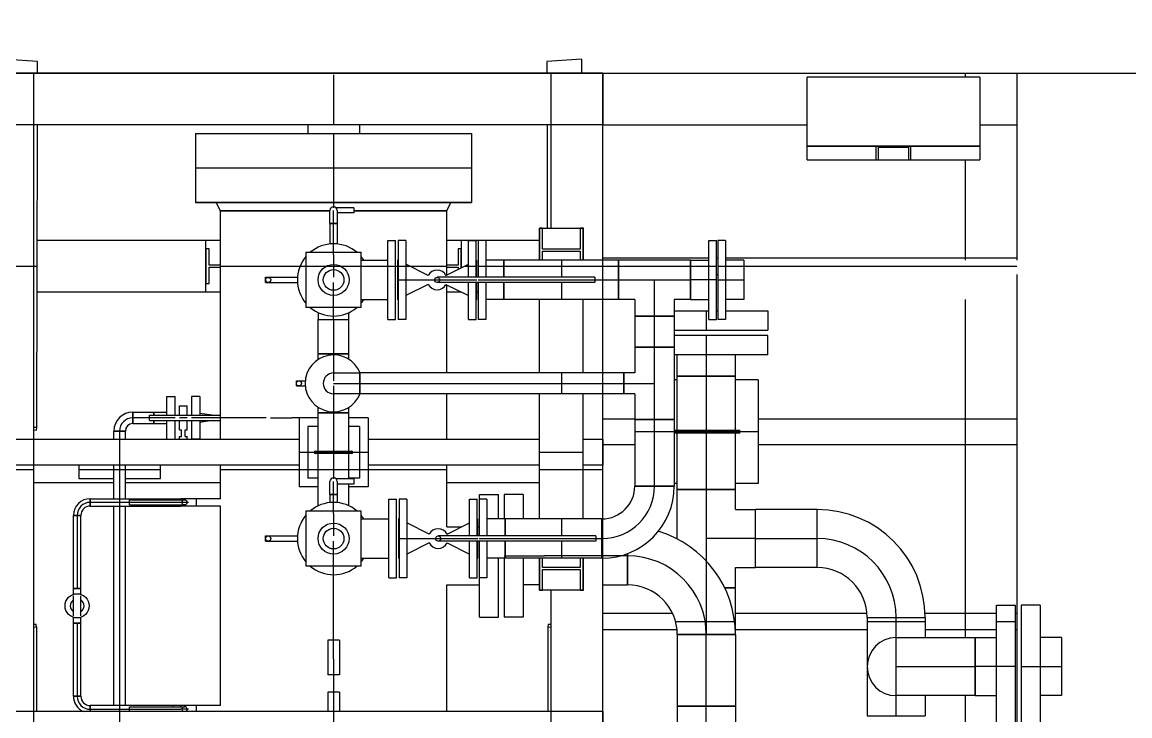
# Model space of a CAD drawing. Header units: inches. Extents: x 517790 to 538444, y 301815 to 302461.
# Drawn here: x 517872.961 to 517876.277, y 302346.006 to 302348.085 of the extents above; entities that cross this region are included whole.
import ezdxf

# ---------------------------------------------------------------- set-up
doc = ezdxf.new("R2010")
doc.units = ezdxf.units.IN
doc.header["$MEASUREMENT"] = 0
doc.linetypes.add('BLAST PROOF PARTITION-EMBED 1_DWG$0$DIVIDE2', pattern=[0.625, 0.25, -0.125, 0, -0.125, 0, -0.125])
doc.layers.add('Layout', color=6, linetype='Continuous', lineweight=15)
doc.layers.add('硅胶总平面底图 工艺装置区', color=253, linetype='Continuous')
doc.layers.add('硅胶总平面底图0804', color=253, linetype='Continuous')

msp = doc.modelspace()

# ---------------------------------------------------------------- linework, layer by layer
at = {"layer": 'Layout', "color": 9, "lineweight": -3}
msp.add_arc((517876.9169, 302345.3007), 11.9999, 86.22389, 180, dxfattribs=at)
at = {"layer": '硅胶总平面底图 工艺装置区', "color": 253, "linetype": 'Continuous', "lineweight": -3}
for p, q in [((517873.0067, 302347.9663), (517872.9023, 302347.9734)), ((517873.0067, 302347.9323), (517873.0067, 302347.9663)), ((517874.6363, 302347.9734), (517874.5319, 302347.9663)), ((517874.5319, 302347.9663), (517874.532, 302347.9323)), ((517874.6364, 302347.9323), (517874.6363, 302347.9734)), ((517874.6368, 302347.9672), (517874.6363, 302347.9734)), ((517874.6369, 302347.9323), (517874.6368, 302347.9672)), ((517874.6993, 302347.9323), (517872.8393, 302347.9323)), ((517872.8393, 302347.9323), (517872.9943, 302347.9323)), ((517872.9943, 302347.9323), (517872.9943, 302339.6658)), ((517873.8933, 302347.9272), (517873.8933, 302347.7773)), ((517874.5443, 302347.4673), (517874.5443, 302347.9323)), ((517874.5443, 302347.9323), (517874.6993, 302347.9323)), ((517874.6993, 302347.9323), (517875.9393, 302347.9323)), ((517874.6993, 302347.3714), (517874.6993, 302347.9323)), ((517874.6993, 302347.9323), (517874.6993, 302347.7773)), ((517875.3113, 302347.7134), (517875.3113, 302347.92)), ((517875.3113, 302347.7134), (517875.3113, 302347.92)), ((517875.8279, 302347.92), (517875.3113, 302347.92)), ((517875.8279, 302347.92), (517875.3113, 302347.92)), ((517875.7843, 302347.9323), (517875.7843, 302347.92)), ((517875.7843, 302347.9323), (517875.9393, 302347.9323)), ((517875.8279, 302347.92), (517875.8279, 302347.7134)), ((517875.8279, 302347.92), (517875.8279, 302347.7134)), ((517875.9393, 302347.9323), (517875.9393, 302347.3714)), ((517875.9393, 302347.9323), (517875.9393, 302347.7773)), ((517874.6993, 302347.7773), (517872.8393, 302347.7773)), ((517873.0046, 302346.8697), (517873.0064, 302347.7773)), ((517873.48, 302347.7515), (517874.3066, 302347.7515)), ((517873.48, 302347.7515), (517874.3066, 302347.7515)), ((517873.48, 302347.7515), (517873.48, 302347.6482)), ((517873.8158, 302347.7773), (517873.8158, 302347.7515)), ((517873.8933, 302347.7515), (517873.8933, 302347.5284)), ((517873.9708, 302347.7773), (517873.9708, 302347.7515)), ((517874.3066, 302347.7515), (517874.3066, 302347.6482)), ((517874.5323, 302347.7773), (517874.5329, 302347.4673)), ((517874.6993, 302347.7773), (517875.3113, 302347.7773)), ((517875.8279, 302347.7773), (517875.9393, 302347.7773)), ((517875.3113, 302347.6719), (517875.3113, 302347.7134)), ((517875.3113, 302347.7134), (517875.8279, 302347.7134)), ((517875.8279, 302347.7134), (517875.3113, 302347.7134)), ((517875.5171, 302347.7134), (517875.5171, 302347.6719)), ((517875.5249, 302347.7101), (517875.6143, 302347.7101)), ((517875.5249, 302347.6719), (517875.5249, 302347.7101)), ((517875.6143, 302347.7101), (517875.6143, 302347.6719)), ((517875.6221, 302347.6719), (517875.6221, 302347.7134)), ((517875.8279, 302347.7134), (517875.8279, 302347.6719)), ((517875.3113, 302347.6719), (517875.8279, 302347.6719)), ((517875.5171, 302347.6719), (517875.5249, 302347.6719)), ((517875.6143, 302347.6719), (517875.6221, 302347.6719)), ((517875.7843, 302347.6719), (517875.7843, 302347.3714)), ((517873.48, 302347.6482), (517874.3066, 302347.6482)), ((517873.48, 302347.6482), (517874.3066, 302347.6482)), ((517873.48, 302347.6482), (517873.48, 302347.5448)), ((517874.3066, 302347.6482), (517874.3066, 302347.5448)), ((517874.3066, 302347.5448), (517873.48, 302347.5448)), ((517873.48, 302347.5448), (517874.3066, 302347.5448)), ((517873.5544, 302347.519), (517873.542, 302347.5448)), ((517873.5544, 302347.519), (517873.8823, 302347.519)), ((517873.8823, 302347.519), (517873.5544, 302347.519)), ((517873.5544, 302346.8344), (517873.5544, 302347.519)), ((517873.8823, 302347.4812), (517873.8823, 302347.5206)), ((517873.8933, 302347.4812), (517873.8933, 302347.5206)), ((517873.9543, 302347.5284), (517873.9012, 302347.5284)), ((517873.9043, 302347.5206), (517873.9043, 302347.4812)), ((517873.9543, 302347.5284), (517873.9543, 302347.5129)), ((517873.9543, 302347.519), (517874.2322, 302347.519)), ((517874.2322, 302347.519), (517873.9543, 302347.519)), ((517874.2322, 302347.519), (517874.2446, 302347.5448)), ((517874.2322, 302347.3268), (517874.2322, 302347.519)), ((517873.9543, 302347.5129), (517873.9043, 302347.5129)), ((517873.8823, 302347.4812), (517873.9043, 302347.4812)), ((517873.8933, 302347.4812), (517873.8823, 302347.4812)), ((517873.8823, 302347.4812), (517873.8823, 302347.42)), ((517873.8933, 302347.4813), (517873.8933, 302347.4812)), ((517873.8933, 302347.4812), (517873.8933, 302347.4812)), ((517873.8933, 302347.4206), (517873.8933, 302347.4812)), ((517873.9043, 302347.4812), (517873.8933, 302347.4812)), ((517873.9043, 302347.4812), (517873.9043, 302347.42)), ((517874.5096, 302347.4673), (517874.5096, 302347.3714)), ((517874.519, 302347.4673), (517874.5096, 302347.4673)), ((517874.5097, 302347.3714), (517874.5097, 302347.4673)), ((517874.5097, 302347.4673), (517874.6409, 302347.4673)), ((517874.519, 302347.4049), (517874.519, 302347.4673)), ((517874.6411, 302347.4673), (517874.6316, 302347.4673)), ((517874.6316, 302347.4673), (517874.6316, 302347.4049)), ((517874.6409, 302347.3714), (517874.6409, 302347.4673)), ((517874.6411, 302347.3714), (517874.6411, 302347.4673)), ((517873.0057, 302347.4312), (517873.511, 302347.4312)), ((517873.511, 302347.4312), (517873.5544, 302347.4312)), ((517873.511, 302347.2762), (517873.511, 302347.4312)), ((517873.8933, 302347.3877), (517873.8933, 302347.4206)), ((517874.0557, 302347.3123), (517874.0557, 302347.4304)), ((517874.0557, 302347.4304), (517874.0788, 302347.4304)), ((517874.0788, 302347.3123), (517874.0788, 302347.4304)), ((517874.0865, 302347.4304), (517874.0865, 302347.3123)), ((517874.1095, 302347.4304), (517874.0865, 302347.4304)), ((517874.1095, 302347.4304), (517874.1095, 302347.3123)), ((517874.2322, 302347.4312), (517874.2756, 302347.4312)), ((517874.2756, 302347.4312), (517874.5096, 302347.4312)), ((517874.2756, 302347.4312), (517874.2756, 302347.3484)), ((517874.2971, 302347.3201), (517874.2971, 302347.4304)), ((517874.2971, 302347.4304), (517874.3201, 302347.4304)), ((517874.3201, 302347.3201), (517874.3201, 302347.4304)), ((517874.3263, 302347.4304), (517874.3263, 302347.3201)), ((517874.3493, 302347.4304), (517874.3263, 302347.4304)), ((517874.3493, 302347.4304), (517874.3493, 302347.3201)), ((517875.0166, 302347.3123), (517875.0166, 302347.4304)), ((517875.0166, 302347.4304), (517875.0396, 302347.4304)), ((517875.0396, 302347.3123), (517875.0396, 302347.4304)), ((517875.0442, 302347.4304), (517875.0442, 302347.3123)), ((517875.0672, 302347.4304), (517875.0442, 302347.4304)), ((517875.0672, 302347.4304), (517875.0672, 302347.3123)), ((517873.5203, 302347.4053), (517873.511, 302347.4053)), ((517873.511, 302347.4053), (517873.511, 302347.302)), ((517873.5203, 302347.3568), (517873.5203, 302347.4053)), ((517873.8106, 302347.395), (517873.8106, 302347.2297)), ((517873.8106, 302347.395), (517873.976, 302347.395)), ((517873.8933, 302347.3877), (517873.8933, 302347.3876)), ((517873.8933, 302347.3876), (517873.8933, 302347.3201)), ((517873.8933, 302347.3876), (517873.8933, 302347.3876)), ((517873.976, 302347.2297), (517873.976, 302347.395)), ((517874.2663, 302347.4053), (517874.2663, 302347.3568)), ((517874.2756, 302347.4053), (517874.2663, 302347.4053)), ((517874.2756, 302347.3484), (517874.2756, 302347.4053)), ((517874.6316, 302347.4049), (517874.519, 302347.4049)), ((517874.519, 302347.3714), (517874.519, 302347.3986)), ((517874.519, 302347.3986), (517874.6316, 302347.3986)), ((517874.6316, 302347.3986), (517874.6316, 302347.3714)), ((517872.8393, 302347.3537), (517873.0055, 302347.3537)), ((517873.5544, 302347.3568), (517873.5203, 302347.3568)), ((517873.5544, 302347.3537), (517874.2322, 302347.3537)), ((517873.976, 302347.3714), (517874.0557, 302347.3714)), ((517874.0849, 302347.3714), (517874.0849, 302347.2533)), ((517874.0865, 302347.3706), (517874.0849, 302347.3714)), ((517874.1768, 302347.3255), (517874.1095, 302347.3591)), ((517874.2298, 302347.3255), (517874.2971, 302347.3591)), ((517874.2663, 302347.3568), (517874.2322, 302347.3568)), ((517874.2862, 302347.3537), (517874.3217, 302347.3537)), ((517874.3201, 302347.3706), (517874.3217, 302347.3714)), ((517874.3217, 302347.3201), (517874.3217, 302347.3714)), ((517874.3263, 302347.3537), (517874.6993, 302347.3537)), ((517874.4034, 302347.3714), (517874.3493, 302347.3714)), ((517874.4034, 302347.3714), (517874.4034, 302347.3201)), ((517874.4034, 302347.3201), (517874.4034, 302347.3714)), ((517874.7462, 302347.3714), (517874.4034, 302347.3714)), ((517874.5753, 302347.3714), (517874.5753, 302347.3201)), ((517874.6993, 302347.3785), (517875.0166, 302347.3785)), ((517874.6993, 302347.2533), (517874.6993, 302347.3714)), ((517874.6993, 302347.3537), (517874.7462, 302347.3537)), ((517874.7462, 302347.3714), (517874.7462, 302347.2533)), ((517874.9624, 302347.3714), (517874.7462, 302347.3714)), ((517874.7462, 302347.3123), (517874.7462, 302347.3714)), ((517874.7462, 302347.3537), (517875.0396, 302347.3537)), ((517874.9624, 302347.3714), (517874.9624, 302347.2533)), ((517874.9624, 302347.3123), (517874.9624, 302347.3714)), ((517874.9624, 302347.3714), (517875.0166, 302347.3714)), ((517875.0396, 302347.3785), (517875.0442, 302347.3785)), ((517875.0442, 302347.3537), (517875.9393, 302347.3537)), ((517875.0672, 302347.3785), (517875.9393, 302347.3785)), ((517875.1214, 302347.3714), (517875.0672, 302347.3714)), ((517875.1214, 302347.3714), (517875.1214, 302347.3123)), ((517875.1214, 302347.3714), (517875.1214, 302347.3123)), ((517875.9393, 302347.3785), (517875.9393, 302347.3714)), ((517873.5203, 302347.3506), (517873.5544, 302347.3506)), ((517873.5203, 302347.302), (517873.5203, 302347.3506)), ((517873.6897, 302347.3123), (517873.6897, 302347.3201)), ((517873.6897, 302347.3201), (517873.7853, 302347.3201)), ((517874.6757, 302347.3201), (517874.2033, 302347.3201)), ((517874.2322, 302347.3506), (517874.2663, 302347.3506)), ((517874.2663, 302347.3506), (517874.2663, 302347.3438)), ((517874.6757, 302347.3201), (517874.6757, 302347.3123)), ((517874.7462, 302347.3289), (517874.7462, 302347.3289)), ((517875.0396, 302347.3289), (517875.0442, 302347.3289)), ((517875.9393, 302347.3289), (517875.9393, 302347.2533)), ((517873.511, 302347.302), (517873.5203, 302347.302)), ((517873.6897, 302347.3046), (517873.6897, 302347.3123)), ((517873.6897, 302347.3046), (517873.7853, 302347.3046)), ((517873.8933, 302347.2041), (517873.8933, 302347.3046)), ((517874.0557, 302347.1942), (517874.0557, 302347.3123)), ((517874.0788, 302347.1942), (517874.0788, 302347.3123)), ((517874.0849, 302347.3123), (517874.3217, 302347.3123)), ((517874.0865, 302347.3123), (517874.0865, 302347.1942)), ((517874.1095, 302347.3123), (517874.1095, 302347.1942)), ((517874.1768, 302347.2991), (517874.1095, 302347.2655)), ((517874.6757, 302347.3046), (517874.2033, 302347.3046)), ((517874.2298, 302347.2991), (517874.2971, 302347.2655)), ((517874.2322, 302347.0335), (517874.2322, 302347.2979)), ((517874.2971, 302347.1942), (517874.2971, 302347.3046)), ((517874.3201, 302347.1942), (517874.3201, 302347.3046)), ((517874.3217, 302347.2533), (517874.3217, 302347.3046)), ((517874.3263, 302347.3123), (517874.4034, 302347.3123)), ((517874.3263, 302347.3046), (517874.3263, 302347.1942)), ((517874.3493, 302347.3046), (517874.3493, 302347.1942)), ((517874.4034, 302347.3123), (517874.6757, 302347.3123)), ((517874.4034, 302347.3046), (517874.4034, 302347.2533)), ((517874.4034, 302347.2533), (517874.4034, 302347.3046)), ((517874.5753, 302347.3046), (517874.5753, 302347.2533)), ((517874.6757, 302347.3123), (517874.6757, 302347.3046)), ((517874.6757, 302347.3123), (517874.7462, 302347.3123)), ((517874.7462, 302347.3123), (517874.7462, 302347.3123)), ((517874.7462, 302347.3123), (517874.9624, 302347.3123)), ((517874.7462, 302347.2533), (517874.7462, 302347.3123)), ((517874.8543, 302347.2042), (517874.8543, 302347.3123)), ((517874.9624, 302347.3123), (517874.9624, 302347.3123)), ((517874.9624, 302347.3123), (517874.9624, 302347.3123)), ((517875.0396, 302347.3123), (517874.9624, 302347.3123)), ((517874.9624, 302347.2533), (517874.9624, 302347.3123)), ((517875.0166, 302347.1942), (517875.0166, 302347.3123)), ((517875.0396, 302347.1942), (517875.0396, 302347.3123)), ((517875.0442, 302347.3123), (517875.1214, 302347.3123)), ((517875.0442, 302347.3123), (517875.0442, 302347.1942)), ((517875.0672, 302347.3123), (517875.0672, 302347.1942)), ((517875.1214, 302347.3123), (517875.1214, 302347.2533)), ((517875.1214, 302347.3123), (517875.1214, 302347.2533)), ((517873.0054, 302347.2762), (517873.511, 302347.2762)), ((517873.511, 302347.2762), (517873.5544, 302347.2762)), ((517873.976, 302347.2533), (517874.0557, 302347.2533)), ((517874.0865, 302347.2541), (517874.0849, 302347.2533)), ((517874.2322, 302347.2762), (517874.2756, 302347.2762)), ((517874.2756, 302347.2762), (517874.2758, 302347.2762)), ((517874.2756, 302347.2762), (517874.2756, 302347.2762)), ((517874.3201, 302347.2541), (517874.3217, 302347.2533)), ((517874.3217, 302347.2762), (517874.3263, 302347.2762)), ((517874.4034, 302347.2533), (517874.3493, 302347.2533)), ((517874.7462, 302347.2533), (517874.4034, 302347.2533)), ((517874.5097, 302347.0335), (517874.5097, 302347.2533)), ((517874.6409, 302347.0335), (517874.6409, 302347.2533)), ((517874.6993, 302347.0335), (517874.6993, 302347.2533)), ((517874.7952, 302347.2533), (517874.7462, 302347.2533)), ((517874.7952, 302347.2533), (517874.7952, 302347.2042)), ((517874.9624, 302347.2533), (517874.9134, 302347.2533)), ((517874.9134, 302347.2533), (517874.9134, 302347.2042)), ((517874.9624, 302347.2533), (517875.0166, 302347.2533)), ((517875.1214, 302347.2533), (517875.0672, 302347.2533)), ((517875.7843, 302347.2533), (517875.7843, 302346.2406)), ((517875.9393, 302347.2533), (517875.9393, 302345.0626)), ((517873.976, 302347.2297), (517873.8106, 302347.2297)), ((517874.9134, 302347.2193), (517875.0093, 302347.2193)), ((517874.9134, 302347.2193), (517875.0093, 302347.2193)), ((517875.0093, 302347.2193), (517875.0093, 302347.2193)), ((517875.0093, 302347.2193), (517875.0093, 302347.1619)), ((517875.0093, 302347.2193), (517875.0166, 302347.2193)), ((517875.0093, 302347.2193), (517875.0166, 302347.2193)), ((517875.0396, 302347.2193), (517875.0442, 302347.2193)), ((517875.0396, 302347.2193), (517875.0442, 302347.2193)), ((517875.0672, 302347.2193), (517875.193, 302347.2193)), ((517875.0672, 302347.2193), (517875.193, 302347.2193)), ((517875.193, 302347.2193), (517875.193, 302347.1619)), ((517873.8474, 302347.2143), (517873.8474, 302347.1942)), ((517873.8474, 302347.1942), (517873.9392, 302347.1942)), ((517873.8474, 302347.091), (517873.8474, 302347.1942)), ((517873.8474, 302347.1942), (517873.8933, 302347.1942)), ((517873.8933, 302347.1942), (517873.8933, 302347.2041)), ((517873.8933, 302347.1942), (517873.8933, 302347.091)), ((517873.8933, 302347.1942), (517873.8933, 302347.1942)), ((517873.8933, 302347.1942), (517873.8933, 302347.1942)), ((517873.8933, 302347.1942), (517873.9392, 302347.1942)), ((517873.9392, 302347.1942), (517873.9392, 302347.2143)), ((517873.9392, 302347.091), (517873.9392, 302347.1942)), ((517874.0557, 302347.1942), (517874.0788, 302347.1942)), ((517874.1095, 302347.1942), (517874.0865, 302347.1942)), ((517874.2971, 302347.1942), (517874.3201, 302347.1942)), ((517874.3493, 302347.1942), (517874.3263, 302347.1942)), ((517874.7952, 302347.2042), (517874.8543, 302347.2042)), ((517874.9134, 302347.2042), (517874.7952, 302347.2042)), ((517874.7952, 302347.2042), (517874.7952, 302347.1105)), ((517874.8256, 302347.2042), (517874.8256, 302347.2042)), ((517874.8543, 302347.2042), (517874.8543, 302347.2042)), ((517874.8543, 302347.2042), (517874.9134, 302347.2042)), ((517874.8543, 302347.1105), (517874.8543, 302347.2042)), ((517874.9134, 302347.2042), (517874.9134, 302347.1105)), ((517875.0166, 302347.1942), (517875.0396, 302347.1942)), ((517875.0672, 302347.1942), (517875.0442, 302347.1942)), ((517874.9134, 302347.1619), (517875.0093, 302347.1619)), ((517875.0093, 302347.1619), (517875.193, 302347.1619)), ((517875.0093, 302347.1454), (517874.9134, 302347.1454)), ((517875.0093, 302347.1454), (517875.0093, 302347.0241)), ((517875.193, 302347.1454), (517875.0093, 302347.1454)), ((517875.193, 302347.088), (517875.193, 302347.1454)), ((517873.8474, 302347.091), (517873.8474, 302347.091)), ((517873.8933, 302347.091), (517873.8474, 302347.091)), ((517873.8474, 302347.0742), (517873.8474, 302347.091)), ((517873.8474, 302347.091), (517873.9392, 302347.091)), ((517873.8933, 302347.091), (517873.8933, 302347.0876)), ((517873.8933, 302347.091), (517873.8933, 302347.091)), ((517873.9392, 302347.091), (517873.8933, 302347.091)), ((517873.8933, 302347.0876), (517873.8933, 302347.0101)), ((517873.9392, 302347.091), (517873.9392, 302347.091)), ((517873.9392, 302347.0742), (517873.9392, 302347.091)), ((517874.7952, 302347.1105), (517874.9134, 302347.1105)), ((517874.7952, 302347.1105), (517874.7952, 302347.0335)), ((517874.9134, 302347.1105), (517874.7952, 302347.1105)), ((517874.8543, 302347.1105), (517874.8543, 302347.1105)), ((517874.8543, 302347.1105), (517874.8543, 302347.1104)), ((517874.8543, 302346.8942), (517874.8543, 302347.1105)), ((517874.9134, 302347.1105), (517874.9134, 302346.8942)), ((517875.0093, 302347.088), (517874.9134, 302347.088)), ((517874.9224, 302347.0241), (517874.9224, 302347.088)), ((517875.193, 302347.088), (517875.0093, 302347.088)), ((517875.0962, 302347.0241), (517875.0962, 302347.088)), ((517873.8933, 302347.0335), (517873.9721, 302347.0335)), ((517873.9721, 302347.0023), (517873.9721, 302347.0335)), ((517874.7624, 302347.0335), (517873.9721, 302347.0335)), ((517873.9721, 302347.0335), (517873.9721, 302346.9712)), ((517874.5753, 302347.0335), (517874.5753, 302346.9712)), ((517874.6993, 302346.9712), (517874.6993, 302347.0335)), ((517874.7624, 302347.0335), (517874.7624, 302346.9712)), ((517874.7952, 302347.0335), (517874.7624, 302347.0335)), ((517874.7624, 302347.0023), (517874.7624, 302347.0335)), ((517874.9224, 302347.0241), (517875.0962, 302347.0241)), ((517874.9224, 302346.8618), (517874.9224, 302347.0241)), ((517875.0093, 302347.0241), (517874.9224, 302347.0241)), ((517875.0093, 302347.0241), (517875.0093, 302346.8618)), ((517875.0962, 302347.0241), (517875.0093, 302347.0241)), ((517875.0962, 302346.8618), (517875.0962, 302347.0241)), ((517873.7817, 302347.0023), (517873.7817, 302347.0101)), ((517873.7817, 302347.0101), (517873.8084, 302347.0101)), ((517873.7817, 302346.9946), (517873.7817, 302347.0023)), ((517873.7817, 302346.9946), (517873.8084, 302346.9946)), ((517873.8933, 302347.0023), (517873.9721, 302347.0023)), ((517873.8933, 302346.9946), (517873.8933, 302346.917)), ((517873.972, 302347.0023), (517873.972, 302347.0023)), ((517873.9721, 302347.0023), (517873.972, 302347.0023)), ((517873.9721, 302347.0023), (517874.7624, 302347.0023)), ((517873.9721, 302346.9712), (517873.9721, 302347.0023)), ((517874.7624, 302347.0023), (517874.8543, 302347.0023)), ((517874.7624, 302347.0023), (517874.7624, 302347.0023)), ((517874.7624, 302346.9712), (517874.7624, 302347.0023)), ((517874.9224, 302347.0127), (517874.9134, 302347.0127)), ((517875.1643, 302347.0127), (517875.0962, 302347.0127)), ((517875.1643, 302347.0127), (517875.1643, 302346.7027)), ((517873.3942, 302346.9068), (517873.3942, 302346.963)), ((517873.3942, 302346.963), (517873.4188, 302346.963)), ((517873.4188, 302346.9068), (517873.4188, 302346.963)), ((517873.4682, 302346.963), (517873.4682, 302346.9068)), ((517873.4927, 302346.963), (517873.4682, 302346.963)), ((517873.4927, 302346.963), (517873.4927, 302346.9068)), ((517873.9721, 302346.9712), (517873.8933, 302346.9712)), ((517874.7624, 302346.9712), (517873.9721, 302346.9712)), ((517874.2322, 302346.8344), (517874.2322, 302346.9712)), ((517874.5097, 302346.5964), (517874.5097, 302346.9712)), ((517874.6409, 302346.5964), (517874.6409, 302346.9712)), ((517874.6993, 302346.5964), (517874.6993, 302346.9712)), ((517874.7952, 302346.9712), (517874.7624, 302346.9712)), ((517874.7952, 302346.9712), (517874.7952, 302346.8942)), ((517873.4319, 302346.9068), (517873.4319, 302346.9351)), ((517873.4319, 302346.9351), (517873.455, 302346.9351)), ((517873.455, 302346.9068), (517873.455, 302346.9351)), ((517873.8474, 302346.9136), (517873.8474, 302346.9305)), ((517873.9392, 302346.9136), (517873.9392, 302346.9305)), ((517873.292, 302346.8817), (517873.292, 302346.9163)), ((517873.292, 302346.9163), (517873.292, 302346.8817)), ((517873.292, 302346.9163), (517873.3548, 302346.9163)), ((517873.292, 302346.899), (517873.292, 302346.899)), ((517873.292, 302346.899), (517873.292, 302346.899)), ((517873.342, 302346.899), (517873.292, 302346.899)), ((517873.342, 302346.899), (517873.342, 302346.9068)), ((517873.342, 302346.9068), (517873.5544, 302346.9068)), ((517873.342, 302346.8913), (517873.342, 302346.899)), ((517873.3548, 302346.899), (517873.342, 302346.899)), ((517873.342, 302346.8913), (517873.5544, 302346.8913)), ((517873.3548, 302346.9068), (517873.3548, 302346.9163)), ((517873.3548, 302346.9163), (517873.3942, 302346.9163)), ((517873.3548, 302346.9163), (517873.3548, 302346.9068)), ((517873.4188, 302346.899), (517873.3548, 302346.899)), ((517873.3548, 302346.8817), (517873.3548, 302346.8913)), ((517873.3548, 302346.8913), (517873.3548, 302346.8817)), ((517873.3942, 302346.835), (517873.3942, 302346.8913)), ((517873.4188, 302346.835), (517873.4188, 302346.8913)), ((517873.455, 302346.899), (517873.4319, 302346.899)), ((517873.4319, 302346.8629), (517873.4319, 302346.8913)), ((517873.455, 302346.8629), (517873.455, 302346.8913)), ((517873.5544, 302346.899), (517873.4682, 302346.899)), ((517873.4682, 302346.8913), (517873.4682, 302346.835)), ((517873.5296, 302346.9068), (517873.4927, 302346.9125)), ((517873.4927, 302346.8913), (517873.4927, 302346.835)), ((517873.5296, 302346.8913), (517873.4927, 302346.8856)), ((517873.6912, 302346.899), (517873.5544, 302346.899)), ((517873.7044, 302346.899), (517873.7684, 302346.899)), ((517873.79, 302346.899), (517873.7684, 302346.899)), ((517873.79, 302346.899), (517873.79, 302346.6923)), ((517873.8474, 302346.899), (517873.79, 302346.899)), ((517873.8474, 302346.9136), (517873.9392, 302346.9136)), ((517873.8474, 302346.7988), (517873.8474, 302346.9136)), ((517873.8933, 302346.9136), (517873.8474, 302346.9136)), ((517873.8933, 302346.917), (517873.8933, 302346.9136)), ((517873.8933, 302346.9136), (517873.8933, 302346.7988)), ((517873.8933, 302346.9136), (517873.8933, 302346.9136)), ((517873.8933, 302346.9136), (517873.8933, 302346.9136)), ((517873.9392, 302346.9136), (517873.8933, 302346.9136)), ((517873.9392, 302346.7988), (517873.9392, 302346.9136)), ((517873.9966, 302346.899), (517873.9392, 302346.899)), ((517873.9966, 302346.899), (517873.9966, 302346.6923)), ((517874.6993, 302346.8964), (517874.7952, 302346.8964)), ((517874.8543, 302346.8942), (517874.7952, 302346.8942)), ((517874.7952, 302346.8942), (517874.7952, 302346.6948)), ((517874.7952, 302346.8942), (517874.9134, 302346.8942)), ((517874.8543, 302346.6948), (517874.8543, 302346.8942)), ((517874.9134, 302346.8942), (517874.8543, 302346.8942)), ((517874.8543, 302346.8942), (517874.8543, 302346.8942)), ((517874.9134, 302346.8942), (517874.9134, 302346.6948)), ((517875.1643, 302346.8964), (517875.9393, 302346.8964)), ((517875.9393, 302346.8964), (517875.9393, 302346.8189)), ((517873.0046, 302346.8697), (517872.9943, 302346.8706)), ((517872.9943, 302346.8628), (517873.0041, 302346.862)), ((517873.0041, 302346.862), (517873.0046, 302346.8697)), ((517873.2354, 302346.8596), (517873.2699, 302346.8596)), ((517873.2354, 302346.8344), (517873.2354, 302346.8596)), ((517873.2699, 302346.8596), (517873.2354, 302346.8596)), ((517873.2527, 302346.8596), (517873.2527, 302346.8597)), ((517873.2527, 302346.8596), (517873.2527, 302346.8344)), ((517873.2527, 302346.8596), (517873.2527, 302346.8596)), ((517873.2699, 302346.8344), (517873.2699, 302346.8596)), ((517873.292, 302346.8817), (517873.3548, 302346.8817)), ((517873.3548, 302346.8817), (517873.3942, 302346.8817)), ((517873.4319, 302346.8629), (517873.4377, 302346.8629)), ((517873.4377, 302346.8432), (517873.4377, 302346.8629)), ((517873.4493, 302346.8629), (517873.455, 302346.8629)), ((517873.4493, 302346.8432), (517873.4493, 302346.8629)), ((517873.8158, 302346.8732), (517873.8158, 302346.7182)), ((517873.8474, 302346.8732), (517873.8158, 302346.8732)), ((517873.9708, 302346.8732), (517873.9392, 302346.8732)), ((517873.9708, 302346.8732), (517873.9708, 302346.7182)), ((517874.7952, 302346.8577), (517875.1643, 302346.8577)), ((517874.9134, 302346.8618), (517875.1064, 302346.8618)), ((517875.0093, 302346.8618), (517875.0093, 302346.8535)), ((517873.79, 302346.8344), (517872.8393, 302346.8344)), ((517873.2527, 302346.8344), (517873.2527, 302346.7569)), ((517873.3942, 302346.835), (517873.4188, 302346.835)), ((517873.4319, 302346.8344), (517873.4319, 302346.8432)), ((517873.4319, 302346.8432), (517873.4377, 302346.8432)), ((517873.4493, 302346.8432), (517873.455, 302346.8432)), ((517873.455, 302346.8344), (517873.455, 302346.8432)), ((517873.4927, 302346.835), (517873.4682, 302346.835)), ((517874.5097, 302346.8344), (517873.9966, 302346.8344)), ((517874.6993, 302346.8344), (517874.6409, 302346.8344)), ((517874.6993, 302346.8344), (517874.6993, 302346.7569)), ((517875.1064, 302346.8535), (517874.9134, 302346.8535)), ((517874.9224, 302346.6848), (517874.9224, 302346.8535)), ((517875.0093, 302346.8535), (517875.0093, 302346.6848)), ((517875.0962, 302346.6848), (517875.0962, 302346.8535)), ((517873.9966, 302346.7957), (517873.79, 302346.7957)), ((517873.8385, 302346.7988), (517873.9481, 302346.7988)), ((517873.9481, 302346.7926), (517873.8385, 302346.7926)), ((517873.8474, 302346.6354), (517873.8474, 302346.7926)), ((517873.8933, 302346.7988), (517873.8933, 302346.7926)), ((517873.8933, 302346.7926), (517873.8933, 302346.7194)), ((517873.9392, 302346.7161), (517873.9392, 302346.7926)), ((517874.6409, 302346.7957), (517874.5097, 302346.7957)), ((517874.6993, 302346.8189), (517874.7952, 302346.8189)), ((517875.1643, 302346.8189), (517875.9393, 302346.8189)), ((517873.79, 302346.7569), (517872.8393, 302346.7569)), ((517873.1304, 302346.7569), (517873.1304, 302346.7178)), ((517873.2354, 302346.6569), (517873.2354, 302346.7569)), ((517873.2527, 302346.7569), (517873.2527, 302346.6569)), ((517873.2699, 302346.6569), (517873.2699, 302346.7569)), ((517873.3749, 302346.7178), (517873.3749, 302346.7569)), ((517873.5544, 302346.6569), (517873.5544, 302346.7569)), ((517874.5097, 302346.7569), (517873.9966, 302346.7569)), ((517874.2322, 302346.5726), (517874.2322, 302346.7569)), ((517874.6993, 302346.7569), (517874.6409, 302346.7569)), ((517872.8393, 302346.744), (517872.9943, 302346.744)), ((517873.1304, 302346.744), (517873.2354, 302346.744)), ((517873.2354, 302346.744), (517873.2699, 302346.744)), ((517873.2699, 302346.744), (517873.3749, 302346.744)), ((517873.5544, 302346.744), (517874.2322, 302346.744)), ((517874.5097, 302346.744), (517874.6993, 302346.744)), ((517872.9943, 302346.7053), (517873.2354, 302346.7053)), ((517873.1304, 302346.7178), (517873.2354, 302346.7178)), ((517873.2699, 302346.7178), (517873.3749, 302346.7178)), ((517873.2699, 302346.7053), (517873.5544, 302346.7053)), ((517873.8474, 302346.6923), (517873.79, 302346.6923)), ((517873.8474, 302346.7182), (517873.8158, 302346.7182)), ((517873.8823, 302346.669), (517873.8823, 302346.7084)), ((517873.8933, 302346.7194), (517873.8933, 302346.7161)), ((517873.8933, 302346.669), (517873.8933, 302346.7084)), ((517873.9543, 302346.7161), (517873.9012, 302346.7161)), ((517873.9043, 302346.7084), (517873.9043, 302346.669)), ((517873.9543, 302346.7006), (517873.9043, 302346.7006)), ((517873.9708, 302346.7182), (517873.9392, 302346.7182)), ((517873.9392, 302346.6354), (517873.9392, 302346.7006)), ((517873.9966, 302346.6923), (517873.9392, 302346.6923)), ((517873.9543, 302346.7161), (517873.9543, 302346.7006)), ((517874.2322, 302346.7053), (517874.5097, 302346.7053)), ((517874.8543, 302346.6948), (517874.7952, 302346.6948)), ((517874.7952, 302346.6948), (517874.9134, 302346.6948)), ((517874.9134, 302346.6948), (517874.8543, 302346.6948)), ((517874.8543, 302346.6948), (517874.8543, 302346.6948)), ((517874.8543, 302346.6948), (517874.8543, 302346.6948)), ((517874.9224, 302346.7027), (517874.9134, 302346.7027)), ((517875.1643, 302346.7027), (517875.0962, 302346.7027)), ((517873.1647, 302346.6569), (517873.1647, 302346.6458)), ((517873.1647, 302346.6569), (517873.4349, 302346.6569)), ((517873.1647, 302346.6348), (517873.1647, 302346.6569)), ((517873.2527, 302346.6569), (517873.2527, 302346.6348)), ((517873.4112, 302346.6569), (517873.4112, 302346.6536)), ((517873.4349, 302346.6569), (517873.4349, 302346.6536)), ((517873.4356, 302346.6569), (517873.4356, 302346.6536)), ((517873.5544, 302346.6569), (517873.4356, 302346.6569)), ((517873.4831, 302346.6348), (517873.4831, 302346.6569)), ((517873.9043, 302346.669), (517873.8823, 302346.669)), ((517873.8823, 302346.669), (517873.8823, 302346.645)), ((517873.8823, 302346.669), (517873.9043, 302346.669)), ((517873.8933, 302346.6456), (517873.8933, 302346.669)), ((517873.8933, 302346.669), (517873.8933, 302346.669)), ((517873.8933, 302346.669), (517873.8933, 302346.669)), ((517873.9043, 302346.669), (517873.9043, 302346.645)), ((517874.0588, 302346.5373), (517874.0588, 302346.6554)), ((517874.0588, 302346.6554), (517874.0819, 302346.6554)), ((517874.0819, 302346.5373), (517874.0819, 302346.6554)), ((517874.0896, 302346.6554), (517874.0896, 302346.5373)), ((517874.1126, 302346.6554), (517874.0896, 302346.6554)), ((517874.1126, 302346.6554), (517874.1126, 302346.5373)), ((517874.3002, 302346.5451), (517874.3002, 302346.6554)), ((517874.3002, 302346.6554), (517874.3232, 302346.6554)), ((517874.3232, 302346.5451), (517874.3232, 302346.6554)), ((517874.3294, 302346.6554), (517874.3294, 302346.5451)), ((517874.3524, 302346.6554), (517874.3294, 302346.6554)), ((517874.3298, 302346.6554), (517874.3298, 302346.6694)), ((517874.3298, 302346.6694), (517874.3872, 302346.6694)), ((517874.3524, 302346.6554), (517874.3524, 302346.5451)), ((517874.3872, 302346.5964), (517874.3872, 302346.6694)), ((517874.4038, 302346.6694), (517874.4038, 302346.5964)), ((517874.4612, 302346.6694), (517874.4038, 302346.6694)), ((517874.4612, 302346.6694), (517874.4612, 302346.5964)), ((517875.0962, 302346.6848), (517874.9224, 302346.6848)), ((517874.9224, 302346.5361), (517874.9224, 302346.6848)), ((517874.9224, 302346.6848), (517875.0962, 302346.6848)), ((517875.0093, 302346.6848), (517875.0093, 302346.47)), ((517875.0093, 302346.6848), (517875.0093, 302346.6848)), ((517875.0962, 302346.6243), (517875.0962, 302346.6848)), ((517873.2818, 302346.6458), (517873.1647, 302346.6458)), ((517873.1647, 302346.6458), (517873.1647, 302346.6348)), ((517873.1647, 302346.6458), (517873.1647, 302346.6458)), ((517873.1647, 302346.6458), (517873.1647, 302346.6458)), ((517873.1647, 302346.6348), (517873.4349, 302346.6348)), ((517873.2354, 302346.0369), (517873.2354, 302346.6348)), ((517873.2527, 302346.6348), (517873.2527, 302346.0369)), ((517873.2699, 302346.0369), (517873.2699, 302346.6348)), ((517873.2818, 302346.6458), (517873.2818, 302346.6536)), ((517873.2818, 302346.6536), (517873.4471, 302346.6536)), ((517873.4349, 302346.6458), (517873.2818, 302346.6458)), ((517873.2818, 302346.6381), (517873.2818, 302346.6458)), ((517873.2818, 302346.6381), (517873.4471, 302346.6381)), ((517873.4112, 302346.6381), (517873.4112, 302346.6348)), ((517873.4356, 302346.6458), (517873.4349, 302346.6458)), ((517873.4349, 302346.6381), (517873.4349, 302346.6348)), ((517873.4593, 302346.6458), (517873.4356, 302346.6458)), ((517873.4356, 302346.6381), (517873.4356, 302346.6348)), ((517873.5544, 302346.6348), (517873.4356, 302346.6348)), ((517873.5544, 302346.0369), (517873.5544, 302346.6348)), ((517873.8933, 302346.6127), (517873.8933, 302346.6456)), ((517875.0962, 302346.6243), (517875.1568, 302346.6243)), ((517875.1568, 302346.4504), (517875.1568, 302346.6243)), ((517875.1568, 302346.4504), (517875.1568, 302346.6243)), ((517875.3414, 302346.6243), (517875.1568, 302346.6243)), ((517875.3414, 302346.4504), (517875.3414, 302346.6243)), ((517875.3414, 302346.4504), (517875.3414, 302346.6243)), ((517873.1143, 302346.6065), (517873.1363, 302346.6065)), ((517873.1143, 302346.3875), (517873.1143, 302346.6065)), ((517873.1363, 302346.6065), (517873.1143, 302346.6065)), ((517873.1253, 302346.6065), (517873.1253, 302346.3875)), ((517873.1253, 302346.6065), (517873.1253, 302346.6065)), ((517873.1253, 302346.6065), (517873.1253, 302346.6065)), ((517873.1363, 302346.3875), (517873.1363, 302346.6065)), ((517873.8106, 302346.62), (517873.8106, 302346.4547)), ((517873.8106, 302346.62), (517873.976, 302346.62)), ((517873.8933, 302346.6127), (517873.8933, 302346.6126)), ((517873.8933, 302346.6127), (517873.8933, 302346.6127)), ((517873.8933, 302346.6126), (517873.8933, 302346.5451)), ((517873.976, 302346.4547), (517873.976, 302346.62)), ((517873.976, 302346.5964), (517874.0588, 302346.5964)), ((517874.088, 302346.5964), (517874.088, 302346.4783)), ((517874.0896, 302346.5956), (517874.088, 302346.5964)), ((517874.3232, 302346.5956), (517874.3248, 302346.5964)), ((517874.3248, 302346.5451), (517874.3248, 302346.5964)), ((517874.4065, 302346.5964), (517874.3524, 302346.5964)), ((517874.4065, 302346.5964), (517874.4065, 302346.5451)), ((517874.4065, 302346.5451), (517874.4065, 302346.5964)), ((517874.6968, 302346.5964), (517874.4065, 302346.5964)), ((517874.5753, 302346.5964), (517874.5753, 302346.5451)), ((517874.6968, 302346.5964), (517874.6968, 302346.4783)), ((517874.6968, 302346.5373), (517874.6968, 302346.5964)), ((517874.6993, 302346.4783), (517874.6993, 302346.5964)), ((517874.1799, 302346.5506), (517874.1126, 302346.5841)), ((517874.2322, 302346.5726), (517874.2771, 302346.5726)), ((517874.2329, 302346.5506), (517874.3002, 302346.5841)), ((517874.3248, 302346.5726), (517874.3294, 302346.5726)), ((517873.6897, 302346.5373), (517873.6897, 302346.5451)), ((517873.6897, 302346.5451), (517873.7853, 302346.5451)), ((517873.6897, 302346.5296), (517873.6897, 302346.5373)), ((517873.6897, 302346.5296), (517873.7853, 302346.5296)), ((517873.8933, 302346.215), (517873.8933, 302346.5296)), ((517874.0588, 302346.4192), (517874.0588, 302346.5373)), ((517874.0819, 302346.4192), (517874.0819, 302346.5373)), ((517874.088, 302346.5373), (517874.3248, 302346.5373)), ((517874.0896, 302346.5373), (517874.0896, 302346.4192)), ((517874.1126, 302346.5373), (517874.1126, 302346.4192)), ((517874.1799, 302346.5241), (517874.1126, 302346.4906)), ((517874.6788, 302346.5451), (517874.2064, 302346.5451)), ((517874.6788, 302346.5296), (517874.2064, 302346.5296)), ((517874.2329, 302346.5241), (517874.3002, 302346.4906)), ((517874.3002, 302346.4192), (517874.3002, 302346.5296)), ((517874.3232, 302346.4192), (517874.3232, 302346.5296)), ((517874.3248, 302346.4783), (517874.3248, 302346.5296)), ((517874.3294, 302346.5373), (517874.4065, 302346.5373)), ((517874.3294, 302346.5296), (517874.3294, 302346.4192)), ((517874.3524, 302346.5296), (517874.3524, 302346.4192)), ((517874.4065, 302346.5373), (517874.6788, 302346.5373)), ((517874.4065, 302346.5296), (517874.4065, 302346.4783)), ((517874.4065, 302346.4783), (517874.4065, 302346.5296)), ((517874.5753, 302346.5296), (517874.5753, 302346.4783)), ((517874.6788, 302346.5451), (517874.6788, 302346.5373)), ((517874.6788, 302346.5373), (517874.6788, 302346.5296)), ((517874.6788, 302346.5373), (517874.6968, 302346.5373)), ((517874.6968, 302346.5373), (517874.6968, 302346.5373)), ((517874.6968, 302346.5373), (517874.6968, 302346.5373)), ((517874.6968, 302346.4783), (517874.6968, 302346.5373)), ((517875.1568, 302346.5373), (517875.0093, 302346.5373)), ((517875.1568, 302346.5373), (517875.1568, 302346.5373)), ((517875.1568, 302346.5373), (517875.3414, 302346.5373)), ((517875.3414, 302346.5373), (517875.3414, 302346.5373)), ((517875.3414, 302346.5373), (517875.3414, 302346.5373)), ((517874.7731, 302346.4922), (517874.7731, 302346.3987)), ((517874.7731, 302346.3987), (517874.7731, 302346.4922)), ((517873.976, 302346.4783), (517874.0588, 302346.4783)), ((517874.0896, 302346.4791), (517874.088, 302346.4783)), ((517874.3232, 302346.4791), (517874.3248, 302346.4783)), ((517874.4065, 302346.4783), (517874.3524, 302346.4783)), ((517874.3872, 302346.302), (517874.3872, 302346.4783)), ((517874.4038, 302346.4857), (517874.525, 302346.4857)), ((517874.4038, 302346.4783), (517874.4038, 302346.302)), ((517874.6968, 302346.4783), (517874.4065, 302346.4783)), ((517874.4612, 302346.4783), (517874.4612, 302346.302)), ((517874.5096, 302346.4783), (517874.5096, 302346.3823)), ((517874.5097, 302346.3823), (517874.5097, 302346.4783)), ((517874.519, 302346.4511), (517874.519, 302346.4783)), ((517874.7529, 302346.4857), (517874.525, 302346.4857)), ((517874.6316, 302346.4783), (517874.6316, 302346.4511)), ((517874.6409, 302346.3823), (517874.6409, 302346.4783)), ((517874.6411, 302346.3823), (517874.6411, 302346.4783)), ((517874.6993, 302345.0981), (517874.6993, 302346.4783)), ((517874.7731, 302346.4857), (517874.7529, 302346.4857)), ((517874.7731, 302346.4857), (517874.7731, 302346.4857)), ((517874.7731, 302346.4857), (517874.7731, 302346.4857)), ((517875.0093, 302346.47), (517875.0093, 302346.3898)), ((517873.976, 302346.4547), (517873.8106, 302346.4547)), ((517874.6316, 302346.4511), (517874.519, 302346.4511)), ((517874.519, 302346.4448), (517874.6316, 302346.4448)), ((517874.519, 302346.3823), (517874.519, 302346.4448)), ((517874.6316, 302346.4448), (517874.6316, 302346.3823)), ((517875.0962, 302346.3898), (517875.0962, 302346.4504)), ((517875.0962, 302346.4504), (517875.1568, 302346.4504)), ((517875.3414, 302346.4504), (517875.1568, 302346.4504)), ((517874.0588, 302346.4192), (517874.0819, 302346.4192)), ((517874.1126, 302346.4192), (517874.0896, 302346.4192)), ((517874.2322, 302346.3987), (517874.3298, 302346.3987)), ((517874.2322, 302346.0196), (517874.2322, 302346.3987)), ((517874.3002, 302346.4192), (517874.3232, 302346.4192)), ((517874.3524, 302346.4192), (517874.3294, 302346.4192)), ((517874.3298, 302346.302), (517874.3298, 302346.4192)), ((517874.5096, 302346.3987), (517874.4612, 302346.3987)), ((517874.6993, 302346.3987), (517874.7731, 302346.3987)), ((517875.0093, 302346.3898), (517875.0093, 302346.3899)), ((517875.0093, 302346.3898), (517875.0093, 302346.2495)), ((517875.0093, 302346.3898), (517875.0093, 302346.3898)), ((517875.0642, 302346.3898), (517875.0962, 302346.3898)), ((517875.0962, 302346.3898), (517875.0642, 302346.3898)), ((517875.0962, 302346.2495), (517875.0962, 302346.3898)), ((517873.1253, 302346.3875), (517873.1143, 302346.3875)), ((517873.1143, 302346.3703), (517873.1143, 302346.3875)), ((517873.1143, 302346.3875), (517873.1363, 302346.3875)), ((517873.1143, 302346.3055), (517873.1143, 302346.3662)), ((517873.1363, 302346.3875), (517873.1253, 302346.3875)), ((517873.1363, 302346.3703), (517873.1363, 302346.3875)), ((517873.1363, 302346.3055), (517873.1363, 302346.3662)), ((517874.5096, 302346.3823), (517874.519, 302346.3823)), ((517874.6409, 302346.3823), (517874.5097, 302346.3823)), ((517874.5443, 302345.0981), (517874.5443, 302346.3823)), ((517874.6316, 302346.3823), (517874.6411, 302346.3823)), ((517875.8777, 302346.1536), (517875.8777, 302346.3373)), ((517875.8777, 302346.3373), (517875.9351, 302346.3373)), ((517875.9351, 302346.1536), (517875.9351, 302346.3373)), ((517875.9516, 302346.3373), (517875.9516, 302346.1536)), ((517876.009, 302346.3373), (517875.9516, 302346.3373)), ((517876.009, 302346.3373), (517876.009, 302346.1536)), ((517873.1143, 302346.2842), (517873.1143, 302346.3014)), ((517873.1363, 302346.2842), (517873.1363, 302346.3014)), ((517874.3298, 302346.302), (517874.3872, 302346.302)), ((517874.4612, 302346.302), (517874.4038, 302346.302)), ((517874.6993, 302346.3141), (517874.9076, 302346.3141)), ((517875.0962, 302346.3141), (517875.4901, 302346.3141)), ((517875.4907, 302346.3011), (517875.5776, 302346.3011)), ((517875.4907, 302346.3011), (517875.4907, 302346.0061)), ((517875.4907, 302346.3011), (517875.6646, 302346.3011)), ((517875.5776, 302346.3011), (517875.5776, 302346.3011)), ((517875.5776, 302346.3011), (517875.5776, 302346.3011)), ((517875.5776, 302346.2406), (517875.5776, 302346.3011)), ((517875.5776, 302346.3011), (517875.6646, 302346.3011)), ((517875.5776, 302346.3011), (517875.5776, 302346.3011)), ((517875.5776, 302346.3011), (517875.5776, 302346.3011)), ((517875.6643, 302346.3141), (517875.8777, 302346.3141)), ((517875.6646, 302346.3011), (517875.6646, 302346.2406)), ((517875.9351, 302346.3141), (517875.9393, 302346.3141)), ((517875.9393, 302346.3141), (517875.9393, 302346.2645)), ((517873.0031, 302346.2803), (517872.9943, 302346.2797)), ((517872.9943, 302346.2717), (517873.0035, 302346.2725)), ((517873.0035, 302346.2725), (517873.0031, 302346.2803)), ((517873.0035, 302346.2725), (517873.004, 302346.0196)), ((517873.1143, 302346.2842), (517873.1363, 302346.2842)), ((517873.1143, 302346.0652), (517873.1143, 302346.2842)), ((517873.1253, 302346.2842), (517873.1143, 302346.2842)), ((517873.1253, 302346.2842), (517873.1253, 302346.0652)), ((517873.1363, 302346.2842), (517873.1253, 302346.2842)), ((517873.1363, 302346.0652), (517873.1363, 302346.2842)), ((517874.5351, 302346.2725), (517874.5346, 302346.0196)), ((517874.5356, 302346.2803), (517874.5351, 302346.2725)), ((517874.5351, 302346.2725), (517874.5443, 302346.2717)), ((517874.5443, 302346.2797), (517874.5356, 302346.2803)), ((517874.6993, 302346.2645), (517874.9216, 302346.2645)), ((517874.9169, 302346.2893), (517875.0962, 302346.2893)), ((517875.0962, 302346.2645), (517875.4907, 302346.2645)), ((517875.4907, 302346.2893), (517875.6646, 302346.2893)), ((517875.6646, 302346.2645), (517875.8777, 302346.2645)), ((517875.8777, 302346.2893), (517875.9351, 302346.2893)), ((517875.9351, 302346.2645), (517875.9393, 302346.2645)), ((517873.8761, 302346.2325), (517873.8761, 302346.1808)), ((517873.9105, 302346.2325), (517873.8761, 302346.2325)), ((517873.9105, 302346.2325), (517873.9105, 302346.1808)), ((517875.0962, 302346.2495), (517874.9224, 302346.2495)), ((517874.9224, 302346.2495), (517874.9224, 302346.0354)), ((517874.9224, 302346.2495), (517875.0962, 302346.2495)), ((517875.0093, 302346.0354), (517875.0093, 302346.2495)), ((517875.0093, 302346.2495), (517875.0093, 302346.2495)), ((517875.0093, 302346.2495), (517875.0093, 302346.2495)), ((517875.0962, 302346.2495), (517875.0962, 302346.0354)), ((517875.5776, 302346.0667), (517875.5776, 302346.2406)), ((517875.5776, 302346.2406), (517875.8138, 302346.2406)), ((517875.8138, 302346.1536), (517875.8138, 302346.2406)), ((517875.8138, 302346.2406), (517875.8777, 302346.2406)), ((517875.8138, 302346.2406), (517875.8138, 302346.0667)), ((517876.0729, 302346.2406), (517876.009, 302346.2406)), ((517876.0729, 302346.2406), (517876.0729, 302346.1536)), ((517876.0729, 302346.2406), (517876.0729, 302346.0667)), ((517873.8933, 302346.215), (517873.8933, 302346.215)), ((517873.8933, 302346.215), (517873.8933, 302346.215)), ((517873.8933, 302346.1757), (517873.8933, 302346.215)), ((517873.8761, 302346.1808), (517873.8761, 302346.1292)), ((517873.8933, 302346.1757), (517873.8933, 302345.3025)), ((517873.9105, 302346.1808), (517873.9105, 302346.1292)), ((517873.9105, 302346.1292), (517873.8761, 302346.1292)), ((517875.5776, 302346.1536), (517875.8138, 302346.1536)), ((517875.9351, 302346.1536), (517875.8138, 302346.1536)), ((517875.8138, 302346.0667), (517875.8138, 302346.1536)), ((517875.8138, 302346.1536), (517875.8138, 302346.1536)), ((517875.8138, 302346.1536), (517875.8138, 302346.1536)), ((517875.8777, 302345.9699), (517875.8777, 302346.1536)), ((517875.9351, 302345.9699), (517875.9351, 302346.1536)), ((517875.9516, 302346.1536), (517876.0729, 302346.1536)), ((517875.9516, 302346.1536), (517875.9516, 302345.9699)), ((517876.009, 302346.1536), (517876.009, 302345.9699)), ((517876.0729, 302346.1536), (517876.0729, 302346.0667)), ((517873.1143, 302346.0652), (517873.1363, 302346.0652)), ((517873.1363, 302346.0652), (517873.1143, 302346.0652)), ((517873.1253, 302346.0652), (517873.1253, 302346.0652)), ((517873.1253, 302346.0652), (517873.1253, 302346.0652)), ((517873.8761, 302346.0775), (517873.8761, 302346.0258)), ((517873.9105, 302346.0775), (517873.8761, 302346.0775)), ((517873.9105, 302346.0775), (517873.9105, 302346.0258)), ((517875.5776, 302346.0061), (517875.5776, 302346.0667)), ((517875.8138, 302346.0667), (517875.5776, 302346.0667)), ((517875.6646, 302346.0667), (517875.6646, 302346.0061)), ((517875.7843, 302346.0667), (517875.7843, 302345.0626)), ((517875.8138, 302346.0667), (517875.8777, 302346.0667)), ((517876.0729, 302346.0667), (517876.009, 302346.0667)), ((517873.1647, 302346.0258), (517873.1647, 302346.0369)), ((517873.4349, 302346.0369), (517873.1647, 302346.0369)), ((517873.1647, 302346.0369), (517873.1647, 302346.0196)), ((517873.1647, 302346.0258), (517873.2818, 302346.0258)), ((517873.1647, 302346.0196), (517873.1647, 302346.0258)), ((517873.1647, 302346.0258), (517873.1647, 302346.0258)), ((517873.1647, 302346.0258), (517873.1647, 302346.0258)), ((517873.2527, 302346.0369), (517873.2527, 302345.97)), ((517873.2818, 302346.0258), (517873.2818, 302346.0336)), ((517873.2818, 302346.0336), (517873.4471, 302346.0336)), ((517873.2818, 302346.0258), (517873.4349, 302346.0258)), ((517873.2818, 302346.0196), (517873.2818, 302346.0258)), ((517873.4112, 302346.0369), (517873.4112, 302346.0336)), ((517873.4349, 302346.0336), (517873.4349, 302346.0369)), ((517873.4356, 302346.0258), (517873.4349, 302346.0258)), ((517873.4356, 302346.0369), (517873.4356, 302346.0336)), ((517873.5544, 302346.0369), (517873.4356, 302346.0369)), ((517873.4593, 302346.0258), (517873.4356, 302346.0258)), ((517873.4831, 302346.0196), (517873.4831, 302346.0369)), ((517873.8761, 302346.0258), (517873.8761, 302346.0196)), ((517873.9105, 302346.0258), (517873.9105, 302346.0196)), ((517875.0962, 302346.0354), (517874.9224, 302346.0354)), ((517874.9224, 302346.0354), (517875.0093, 302346.0354)), ((517874.9224, 302346.0354), (517874.9224, 302345.9716)), ((517875.0093, 302345.9142), (517875.0093, 302346.0354)), ((517875.0093, 302346.0354), (517875.0962, 302346.0354)), ((517875.0962, 302346.0354), (517875.0962, 302345.9716)), ((517874.6993, 302346.0196), (517872.8393, 302346.0196)), ((517874.6993, 302346.0196), (517874.6993, 302345.97)), ((517875.4907, 302346.0061), (517875.5776, 302346.0061)), ((517875.5776, 302346.0061), (517875.5776, 302346.0061)), ((517875.5776, 302346.0061), (517875.6646, 302346.0061))]:
    msp.add_line(p, q, dxfattribs=at)
at = {"layer": '硅胶总平面底图 工艺装置区', "linetype": 'BLAST PROOF PARTITION-EMBED 1_DWG$0$DIVIDE2', "lineweight": -3, "ltscale": 400}
msp.add_line((517871.7027, 302347.9323), (517894.8488, 302347.9323), dxfattribs=at)
at = {"layer": '硅胶总平面底图 工艺装置区', "color": 253, "linetype": 'Continuous', "lineweight": 20}
msp.add_line((517874.1624, 302347.9323), (517877.9757, 302347.9323), dxfattribs=at)
at = {"layer": '硅胶总平面底图 工艺装置区', "color": 253, "linetype": 'Continuous', "lineweight": -3}
for centre, radius in [((517873.8933, 302347.3123), 0.0465), ((517873.6975, 302347.3123), 0.00775), ((517873.8933, 302347.3123), 0.031), ((517874.2033, 302347.3123), 0.00775), ((517873.7895, 302347.0023), 0.00775), ((517873.4471, 302346.6458), 0.00775), ((517873.8933, 302346.5373), 0.0465), ((517873.8933, 302346.5373), 0.031), ((517873.6975, 302346.5373), 0.00775), ((517874.2064, 302346.5373), 0.00775), ((517873.1253, 302346.3358), 0.0362)]:
    msp.add_circle(centre, radius, dxfattribs=at)
for centre, radius, start, end in [((517873.8933, 302347.5206), 0.011, 0, 180), ((517873.8933, 302347.5206), 0.011, 0, 180), ((517873.8933, 302347.3123), 0.1083, 90, 130.2226), ((517873.8933, 302347.3123), 0.1083, 49.7774, 90), ((517873.8933, 302347.3123), 0.1083, 139.7774, 220.2226), ((517873.8933, 302347.3123), 0.1083, 33.0557, 40.2226), ((517874.2033, 302347.3123), 0.0296, 26.5142, 153.4858), ((517874.2033, 302347.3123), 0.0296, 206.5142, 333.4858), ((517873.8933, 302347.3123), 0.1083, 319.7774, 326.9443), ((517873.8933, 302347.3123), 0.1083, 229.7774, 310.2226), ((517873.8933, 302347.0023), 0.0853, 21.4313, 338.5687), ((517873.8933, 302347.0023), 0.0312, 90, 270), ((517873.8933, 302347.0023), 0.0312, 90, 270), ((517873.292, 302346.8596), 0.0566, 90, 180), ((517873.292, 302346.8596), 0.0394, 90, 180), ((517873.5797, 302346.899), 0.0279, 155.2069, 163.8647), ((517873.5797, 302346.899), 0.0279, 196.1353, 204.7931), ((517873.292, 302346.8596), 0.0221, 90, 180), ((517875.1064, 302346.8577), 0.00413, 270, 90), ((517873.8385, 302346.7957), 0.0031, 90, 270), ((517873.9481, 302346.7957), 0.0031, 270, 90), ((517873.8933, 302346.7084), 0.011, 0, 180), ((517873.8933, 302346.7084), 0.011, 0, 180), ((517874.6968, 302346.6948), 0.1575, 270, 0), ((517874.6968, 302346.6948), 0.2165, 270, 0), ((517874.6968, 302346.6948), 0.0984, 270, 0), ((517873.1647, 302346.6065), 0.0504, 90, 180), ((517873.1647, 302346.6065), 0.0394, 90, 180), ((517873.1647, 302346.6065), 0.0283, 90, 180), ((517873.8933, 302346.5373), 0.1083, 90, 130.2226), ((517873.8933, 302346.5373), 0.1083, 49.7774, 90), ((517875.3414, 302346.3011), 0.3232, 0, 90), ((517873.8933, 302346.5373), 0.1083, 139.7774, 220.2226), ((517873.8933, 302346.5373), 0.1083, 33.0557, 40.2226), ((517874.2064, 302346.5373), 0.0296, 26.5142, 153.4858), ((517874.7731, 302346.2495), 0.3232, 0, 73.3736), ((517874.2064, 302346.5373), 0.0296, 206.5142, 333.4858), ((517875.3414, 302346.3011), 0.2362, 0, 90), ((517873.8933, 302346.5373), 0.1083, 319.7774, 326.9443), ((517874.7731, 302346.2495), 0.2362, 0, 90), ((517873.8933, 302346.5373), 0.1083, 229.7774, 310.2226), ((517875.3414, 302346.3011), 0.1493, 0, 90), ((517874.7731, 302346.2495), 0.1493, 0, 90), ((517873.1253, 302346.3358), 0.0207, 122.2355, 237.7645), ((517873.1253, 302346.3358), 0.0207, 302.2355, 57.7645), ((517875.5776, 302346.1536), 0.0869, 90, 270), ((517875.5776, 302346.1536), 0.0869, 90, 270), ((517873.1647, 302346.0652), 0.0504, 180, 244.7267), ((517873.1647, 302346.0652), 0.0394, 180, 270), ((517873.1647, 302346.0652), 0.0283, 180, 270), ((517873.4471, 302346.0258), 0.00775, 306.8699, 180), ((517873.4471, 302346.0258), 0.00775, 180, 233.1301)]:
    msp.add_arc(centre, radius, start, end, dxfattribs=at)
at = {"layer": '硅胶总平面底图0804', "color": 253, "linetype": 'Continuous', "lineweight": 20}
msp.add_line((517894.8488, 302347.9323), (517871.7024, 302347.9323), dxfattribs=at)

doc.saveas('drawing.dxf')
